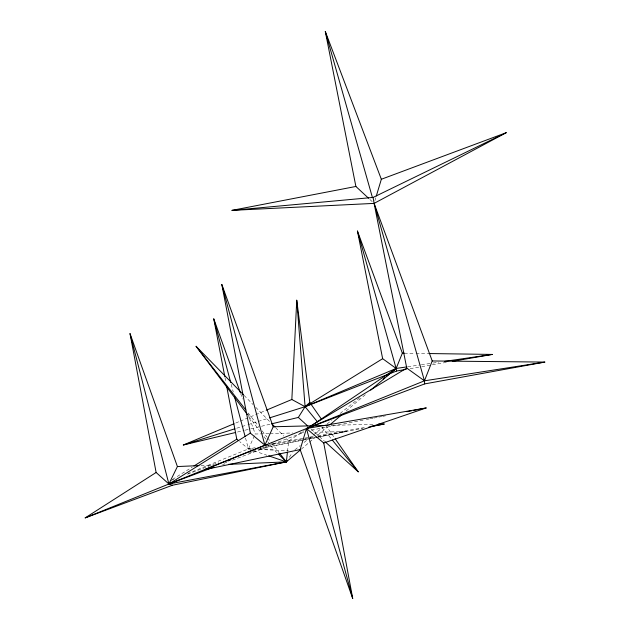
<?xml version="1.0" encoding="UTF-8"?>
<svg xmlns="http://www.w3.org/2000/svg" width="630" height="630" viewBox="0 0 630 630"><rect width="100%" height="100%" fill="white"/><g stroke="black" fill="none" stroke-linecap="round" stroke-linejoin="round"><path stroke-width="0.47" stroke-dasharray="3.15 2.36" d="M287.516 451.458L288.682 441.024L304.148 430.581M374.929 200.6L375.764 197.82M254.449 435.779L248.425 448.922L187.992 473.5M289.343 457.246L292.344 452.616M301.282 449.174L308.755 442.819M309.503 442.181L314.732 437.732M317.717 435.188L327.427 426.927M346.098 411.036L365.518 394.514M294.879 449.836L300.25 445.52M304.085 442.441L307.92 439.354M308.684 438.74L312.519 435.661M313.291 435.039L323.261 427.03M327.096 423.943L331.703 420.241M340.137 413.461L360.084 397.435M172.502 479.438L192.284 467.05M235.777 423.013L239.4 421.494M240.298 421.116L254.772 415.044M255.678 414.666L266.529 410.114M170.856 480.469L174.463 479.005M187.346 474.248L218.5 462.499M248.913 453.072L251.654 452.041M252.567 451.694L303.778 432.44M224.083 463.286L226.847 462.247M232.36 460.176L267.309 447.048L303.715 439.882M236.715 428.211L247.015 424.966M247.952 424.675L257.323 421.722M258.261 421.431L268.561 418.186M237.502 432.022L244.157 430.424M245.101 430.195L249.858 429.062M250.811 428.833L270.766 424.045M304.668 439.693L309.464 438.748M310.417 438.559L317.126 437.244M318.087 437.055L363.108 428.187M260.182 448.513L301.55 440.362M302.51 440.173L315.016 437.716M315.976 437.527L346.76 431.463L314.283 432.369M311.244 430.156L365.329 419.706M366.298 419.525L369.196 418.966M370.156 418.777L373.055 418.218M374.023 418.029L377.882 417.28M378.85 417.099L381.748 416.54M382.717 416.351L385.615 415.792M272.593 443.803L309.149 437.33M310.11 437.157L313.961 436.48M317.803 435.795L365.904 427.274M255.166 447.725L248.425 448.922L239.691 441.614M265.773 445.843L303.377 439.165M304.337 438.992L316.874 436.771M317.835 436.598L346.76 431.463M410.154 368.66L420.777 366.817M421.738 366.652L431.4 364.975M432.361 364.809L446.843 362.297M407.791 366.755L420.407 364.912M421.376 364.77L432.054 363.211M433.023 363.069L438.85 362.218M200.954 465.538L212.735 465.034M222.548 464.609L224.508 464.53M269.026 433.637L255.252 434.023L247.952 413.76M270.01 433.613L292.643 432.975M300.51 432.755L304.447 432.645M331.152 425.337L374.362 424.281M251.307 448.962L248.425 448.922L245.385 437.535M259.017 449.048L273.459 449.222L276.853 452.553M404.31 353.194L415.06 353.343M416.036 353.359L427.754 353.524M251.354 449.064L248.425 448.922L250.268 449.56M259.166 449.442L288.461 450.836M253.969 450.82L266.923 455.246M266.104 446.111L267.309 447.048M311.322 429.235L324.316 441.031M369.889 199.482L372.692 202.08M244.093 395.412L253.008 404.531M255.756 407.342L270.16 422.076M275.649 427.691L283.878 436.11M286.618 438.921L288.682 441.024M321.773 427.148L331.663 439.267M248.181 413.004L258.481 426.195M262.111 430.849L266.962 437.055M267.569 437.834L270.593 441.709M271.199 442.488L279.074 452.576M248.653 416.217L259.875 431.148M264.009 436.653L267.553 441.362M268.144 442.15L269.916 444.504M270.506 445.292L273.459 449.222M325.576 425.061L334.585 437.968M240.644 393.49L242.637 399.018M231.218 384.371L233.242 391.97M224.997 377.583L225.918 382.394"/><path stroke-width="0.94" d="M317.449 421.84L305.085 406.697L291.848 399.499L296.754 300.219L309.802 402.483L321.631 419.423M172.415 485.25L168.903 484.005L177.4 466.547L130.016 333.624L156.122 472.476L85.192 517.876L172.415 485.25L286.343 461.884L287.406 452.403M544.808 362.077L424.651 383.914L306.464 428.542L323.749 443L352.713 598.5L300.148 449.568L306.464 428.542L406.752 368.077L424.455 380.819L544.808 362.077L432.227 360.959L374.094 203.388L373.094 197.434L506.237 132.678L381.339 179.266L376.323 195.962M432.227 360.959L424.455 380.819L424.651 383.914M370.747 390.065L396.144 368.455L402.357 353.17L357.446 231.052L382.646 358.683L396.144 368.455L396.632 371.007L305.085 406.697L269.498 417.895M85.192 517.876L264.891 445.166L273.207 426.762L221.823 284.476L250.346 433.141L264.891 445.166L267.781 444.654M271.719 423.817L298.329 417.438L305.085 406.697L309.802 402.483M156.122 472.476L168.903 484.005L286.343 461.884L287.343 460.341M228.438 464.357L286.343 461.884L300.534 449.804M329.663 425.022L341.618 414.855M383.103 378.937L384.631 377.701M386.166 376.472L396.144 368.455L406.815 366.896M310.661 426.179L396.144 368.455L357.446 231.052M193.93 466.019L236.785 439.181L226.658 386.245M130.016 333.624L168.903 484.005L250.346 433.141M296.754 300.219L305.085 406.697L382.646 358.683M506.237 132.678L374.094 203.388L231.998 210.357L355.887 186.464L368.495 198.182M235.604 432.479L183.33 445.008L233.974 423.769M266.529 410.114L291.848 399.499M305.085 406.697L396.144 368.455M300.148 449.568L205.018 469.578L424.455 380.819L374.094 203.388L406.752 368.077M205.018 469.578L207.758 468.547M227.879 460.979L230.619 459.947M168.903 484.005L213.972 467.082M323.749 443L426.171 407.956L306.464 428.542L352.713 598.5M183.33 445.008L234.84 428.802M368.857 427.053L384.182 424.037L378.291 424.179M406.862 411.689L411.689 410.752M413.619 410.382L426.171 407.956M370.716 426.423L384.182 424.037M396.632 371.007L406.295 369.33M452.639 361.297L492.227 354.43L428.731 353.54M444.67 361.376L492.227 354.43M231.998 210.357L373.094 197.434M177.4 466.547L198.993 465.617M273.207 426.762L328.206 425.415M402.357 353.17L404.31 353.194M268.774 455.876L286.343 461.884L279.681 453.348M236.785 439.181L238.234 440.394M298.329 417.438L307.708 425.959M325.041 441.685L358.242 471.831L335.152 438.771M278.208 453.883L286.343 461.884M247.472 414.65L196.08 346.287L243.408 394.711M271.53 423.478L274.964 426.99M332.286 440.023L358.242 471.831M196.08 346.287L245.755 409.902M355.887 186.464L325.3 31.5L381.339 179.266M224.816 376.622L213.767 318.875L240.314 392.569M325.3 31.5L372.48 197.718M221.823 284.476L264.891 445.166M213.767 318.875L230.714 382.473M234.51 396.711L245.133 436.582"/></g></svg>
